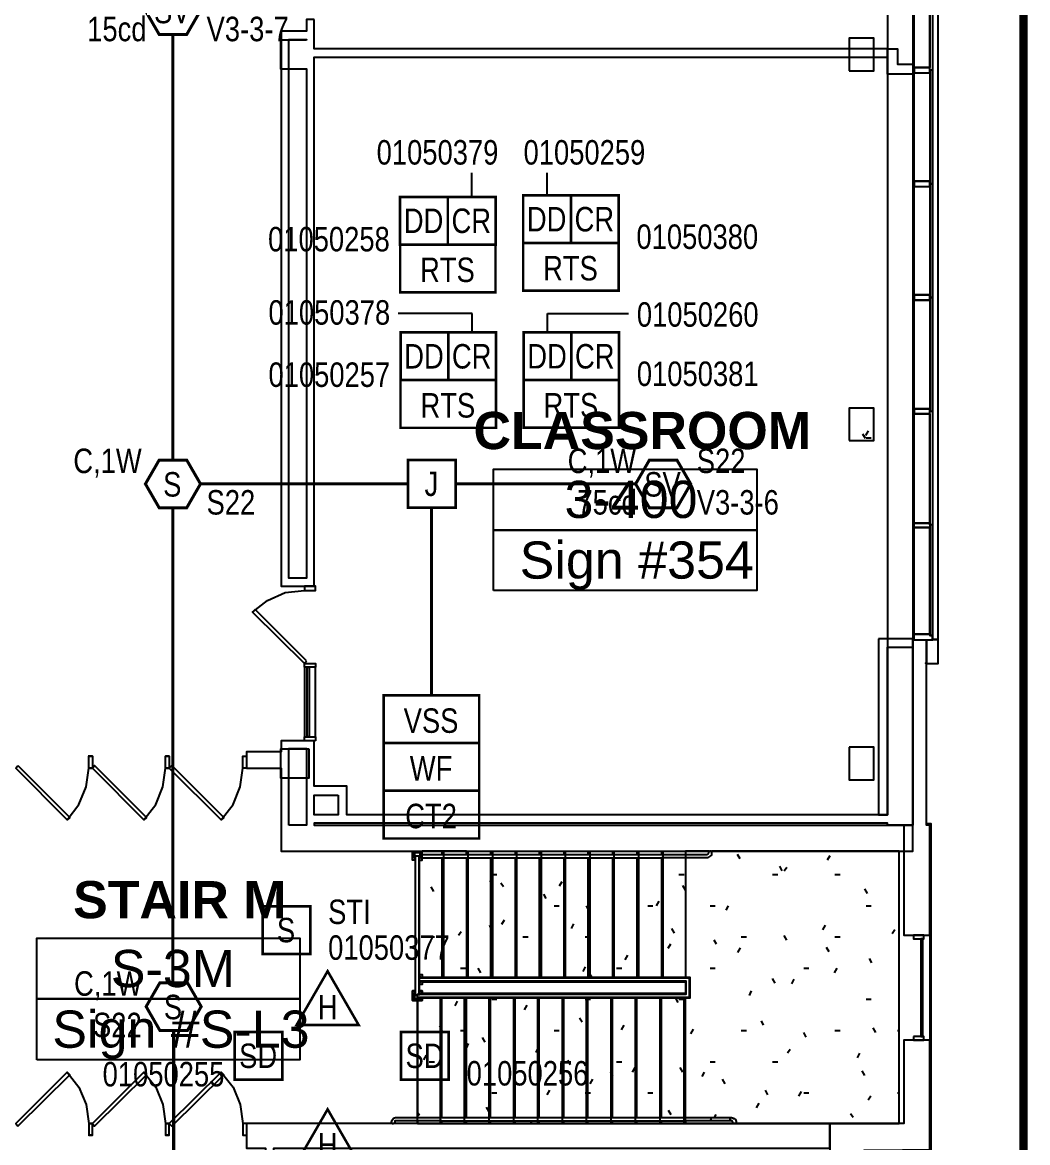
# Model space of a CAD drawing. Header units: inches. Extents: x 10004 to 17737, y 28227 to 35905.
# Drawn here: x 14237 to 14730, y 30063 to 30613 of the extents above; entities that cross this region are included whole.
import ezdxf
from ezdxf.enums import TextEntityAlignment as Align

# ---------------------------------------------------------------- set-up
doc = ezdxf.new("R2010")
doc.units = ezdxf.units.IN
doc.header["$LTSCALE"] = 0.25
doc.header["$MEASUREMENT"] = 0
for name, color, linetype in [('BACKGROUND', 8, 'Continuous'), ('CONDUIT', 6, 'Continuous'), ('DOOR HOLDER', 1, 'Continuous'), ('DUCT DETECTOR', 1, 'Continuous'), ('JUNCTION BOX', 1, 'Continuous'), ('MONITOR MODULE', 1, 'Continuous'), ('PULL STATION', 1, 'Continuous'), ('RELAY MODULES', 1, 'Continuous'), ('REMOTE TEST STATION', 1, 'Continuous'), ('SMOKE DETECTOR', 1, 'Continuous'), ('SPEAKER', 1, 'Continuous'), ('SPEAKER STROBE', 1, 'Continuous'), ('TAMPER SWITCH', 1, 'Continuous'), ('WATERFLOW SWITCH', 1, 'Continuous')]:
    doc.layers.add(name, color=color, linetype=linetype)
doc.styles.add('Arial', font='arial.ttf', dxfattribs={"width": 0.8})
doc.styles.add('PDF Arial', font='arial.ttf')
doc.styles.add('PDF Arial Bold', font='arialbd.ttf')

# ---------------------------------------------------------------- blocks, each defined once
blk = doc.blocks.new('GC-S7')
at = {"layer": 'SPEAKER', "const_width": 1.46}
blk.add_lwpolyline([(13.83, 0.21), (7.08, 11.9), (-6.42, 11.9), (-13.17, 0.21), (-6.42, -11.49), (7.08, -11.49)], close=True, dxfattribs=at)
at = {"layer": 'SPEAKER', "style": 'Arial', "width": 0.8}
blk.add_text('S', height=12, dxfattribs=at).set_placement((0, 0), align=Align.MIDDLE)
for tag, p in [('C', (-14.98, 11.52)), ('1/2W', (-14.65, -8.82))]:
    blk.add_attdef(tag, text='', height=12, dxfattribs=at).set_placement(p, align=Align.MIDDLE_RIGHT)
blk.add_attdef('Speaker_Circuit', text='', height=12, dxfattribs=at).set_placement((16.8, -8.82), align=Align.MIDDLE_LEFT)
blk = doc.blocks.new('SIGA-278')
at = {"layer": 'PULL STATION', "const_width": 1.3}
blk.add_lwpolyline([(-11.5, -11.68), (-11.5, 11.7), (11.89, 11.7), (11.89, -11.68)], close=True, dxfattribs=at)
at = {"layer": 'PULL STATION', "style": 'Arial', "width": 0.8}
blk.add_text('S', height=12, dxfattribs=at).set_placement((0, 0), align=Align.MIDDLE)
for tag, p in [('ADDRESS', (20.64, 8.96)), ('ZONE', (20.64, -8.58))]:
    blk.add_attdef(tag, text='', height=12, dxfattribs=at).set_placement(p, align=Align.MIDDLE_LEFT)
blk.add_attdef('SUBSCRIPT', text='', height=12, dxfattribs=at).set_placement((-16.56, -9.02), align=Align.MIDDLE_RIGHT)
blk = doc.blocks.new('SIGA-CR')
at = {"layer": 'RELAY MODULES', "const_width": 1.3}
blk.add_lwpolyline([(-11.5, -11.68), (-11.5, 11.7), (11.89, 11.7), (11.89, -11.68)], close=True, dxfattribs=at)
at = {"layer": 'RELAY MODULES', "style": 'Arial', "width": 0.8}
blk.add_text('CR', height=12, dxfattribs=at).set_placement((0, 0), align=Align.MIDDLE)
for tag, p in [('ADDRESS', (20.64, 8.96)), ('ZONE', (20.64, -8.58))]:
    blk.add_attdef(tag, text='', height=12, dxfattribs=at).set_placement(p, align=Align.MIDDLE_LEFT)
blk.add_attdef('SUBSCRIPT', text='', height=12, dxfattribs=at).set_placement((-16.56, -9.02), align=Align.MIDDLE_RIGHT)
blk = doc.blocks.new('SIGA-SD')
at = {"layer": 'DUCT DETECTOR', "const_width": 1.3}
blk.add_lwpolyline([(-11.5, -11.68), (-11.5, 11.7), (11.89, 11.7), (11.89, -11.68)], close=True, dxfattribs=at)
at = {"layer": 'DUCT DETECTOR', "style": 'Arial', "width": 0.8}
blk.add_text('DD', height=12, dxfattribs=at).set_placement((0, 0), align=Align.MIDDLE)
for tag, p in [('ADDRESS', (20.64, 8.96)), ('ZONE', (20.64, -8.58))]:
    blk.add_attdef(tag, text='', height=12, dxfattribs=at).set_placement(p, align=Align.MIDDLE_LEFT)
blk.add_attdef('SUBSCRIPT', text='', height=12, dxfattribs=at).set_placement((-16.56, -9.02), align=Align.MIDDLE_RIGHT)
blk = doc.blocks.new('SD-TRK')
at = {"layer": 'REMOTE TEST STATION', "const_width": 1.25}
blk.add_lwpolyline([(-23.19, 12.37), (23.58, 12.37), (23.58, -11.01), (-23.19, -11.01)], close=True, dxfattribs=at)
at = {"layer": 'REMOTE TEST STATION', "style": 'Arial', "width": 0.8}
blk.add_text('RTS', height=12, dxfattribs=at).set_placement((0, 0), align=Align.MIDDLE)
blk.add_attdef('DD_NUMBER', text='', height=12, dxfattribs=at).set_placement((29.49, 10.17), align=Align.MIDDLE_LEFT)
blk = doc.blocks.new('150X-AQN5')
at = {"layer": 'DOOR HOLDER', "const_width": 1.25}
blk.add_lwpolyline([(15.26, -8.81), (0, 17.63), (-15.26, -8.81)], close=True, dxfattribs=at)
at = {"layer": 'DOOR HOLDER', "style": 'Arial', "width": 0.8}
blk.add_text('H', height=12, dxfattribs=at).set_placement((0, 0), align=Align.MIDDLE)
blk.add_attdef('SUBSCRIPT', text='', height=12, dxfattribs=at).set_placement((11.35, 10.49), align=Align.MIDDLE_LEFT)
blk = doc.blocks.new('SIGA-PD')
at = {"layer": 'SMOKE DETECTOR', "const_width": 1.3}
blk.add_lwpolyline([(-11.5, -11.68), (-11.5, 11.7), (11.89, 11.7), (11.89, -11.68)], close=True, dxfattribs=at)
at = {"layer": 'SMOKE DETECTOR', "style": 'Arial', "width": 0.8}
blk.add_text('SD', height=12, dxfattribs=at).set_placement((0, 0), align=Align.MIDDLE)
for tag, p in [('ADDRESS', (20.64, 8.96)), ('ZONE', (20.64, -8.58))]:
    blk.add_attdef(tag, text='', height=12, dxfattribs=at).set_placement(p, align=Align.MIDDLE_LEFT)
blk.add_attdef('SUBSCRIPT', text='', height=12, dxfattribs=at).set_placement((-16.56, -9.02), align=Align.MIDDLE_RIGHT)
blk = doc.blocks.new('GC-S7VM')
at = {"layer": 'SPEAKER STROBE', "const_width": 1.46}
blk.add_lwpolyline([(13.83, 0.21), (7.08, 11.9), (-6.42, 11.9), (-13.17, 0.21), (-6.42, -11.49), (7.08, -11.49)], close=True, dxfattribs=at)
at = {"layer": 'SPEAKER STROBE', "style": 'Arial', "width": 0.8}
blk.add_text('SV', height=12, dxfattribs=at).set_placement((0, 0), align=Align.MIDDLE)
for tag, p in [('C', (-12.95, 11.52)), ('CANDELA', (-12.62, -8.82)), ('1/2W', (-12.62, -29.16))]:
    blk.add_attdef(tag, text='', height=12, dxfattribs=at).set_placement(p, align=Align.MIDDLE_RIGHT)
for tag, p in [('Speaker_Circuit', (16.8, 11.52)), ('Visual_Circuit', (16.8, -8.82))]:
    blk.add_attdef(tag, text='', height=12, dxfattribs=at).set_placement(p, align=Align.MIDDLE_LEFT)
blk = doc.blocks.new('TAMPER SWITCH')
at = {"layer": 'TAMPER SWITCH', "const_width": 1.25}
blk.add_lwpolyline([(-23.39, 12.13), (23.38, 12.13), (23.38, -11.26), (-23.39, -11.26)], close=True, dxfattribs=at)
at = {"layer": 'TAMPER SWITCH', "style": 'Arial', "width": 0.8}
blk.add_text('VSS', height=12, dxfattribs=at).set_placement((-0.2, -0.24), align=Align.MIDDLE)
for tag, p in [('ADDRESS', (28.56, 11.34)), ('ZONE', (28.88, -9))]:
    blk.add_attdef(tag, text='', height=12, dxfattribs=at).set_placement(p, align=Align.MIDDLE_LEFT)
blk = doc.blocks.new('SIGA-CT2')
at = {"layer": 'MONITOR MODULE', "const_width": 1.25}
blk.add_lwpolyline([(-23.19, 12.37), (23.58, 12.37), (23.58, -11.01), (-23.19, -11.01)], close=True, dxfattribs=at)
at = {"layer": 'MONITOR MODULE', "style": 'Arial', "width": 0.8}
blk.add_text('CT2', height=12, dxfattribs=at).set_placement((0, 0), align=Align.MIDDLE)
blk = doc.blocks.new('WATERFLOW SWITCH')
at = {"layer": 'WATERFLOW SWITCH', "const_width": 1.25}
blk.add_lwpolyline([(-23.19, 12.37), (23.58, 12.37), (23.58, -11.01), (-23.19, -11.01)], close=True, dxfattribs=at)
at = {"layer": 'WATERFLOW SWITCH', "style": 'Arial', "width": 0.8}
blk.add_text('WF', height=12, dxfattribs=at).set_placement((0, 0), align=Align.MIDDLE)
for tag, p in [('ADDRESS', (28.76, 11.59)), ('ZONE', (29.08, -8.75))]:
    blk.add_attdef(tag, text='', height=12, dxfattribs=at).set_placement(p, align=Align.MIDDLE_LEFT)
blk = doc.blocks.new('JUNCTION BOX')
at = {"const_width": 1.3}
blk.add_lwpolyline([(-11.5, -11.68), (-11.5, 11.7), (11.89, 11.7), (11.89, -11.68)], close=True, dxfattribs=at)
at = {"style": 'Arial', "width": 0.8}
blk.add_text('J', height=12, dxfattribs=at).set_placement((0, 0), align=Align.MIDDLE)
blk.add_attdef('SUBSCRIPT', text='', height=12, dxfattribs=at).set_placement((-16.56, -9.02), align=Align.MIDDLE_RIGHT)

msp = doc.modelspace()

# ---------------------------------------------------------------- linework, layer by layer
at = {"lineweight": 0, "const_width": 4}
msp.add_lwpolyline([(14728.05, 31516.73), (14728.05, 29494.23)], dxfattribs=at)
at = {"layer": 'BACKGROUND'}
for points in [[(14698.06, 30934.95), (14673.85, 30934.95), (14673.85, 30912.65), (14673.85, 30278.99), (14673.85, 30219.09), (14661.43, 30219.09), (14661.43, 30220.05), (14380.44, 30220.05), (14380.44, 30219.09), (14673.85, 30219.09), (14669.39, 30219.09), (14669.39, 30165.25), (14682.13, 30165.25), (14682.13, 30219.09), (14680.54, 30219.09), (14680.54, 30298.42), (14680.22, 30298.42), (14680.22, 30298.74), (14680.54, 30298.74), (14680.54, 30309.89), (14680.54, 30298.42), (14686.28, 30298.42), (14686.28, 30310.21), (14686.28, 30922.21)], [(14661.43, 30912.65), (14661.43, 30278.99), (14661.43, 30224.19), (14396.36, 30224.19), (14396.36, 30238.21), (14392.22, 30238.21), (14380.44, 30238.21), (14380.44, 30260.51), (14376.61, 30260.51), (14368.01, 30260.51), (14364.19, 30260.51), (14364.19, 30255.09), (14347.3, 30255.09), (14347.3, 30247.13), (14345.39, 30247.13), (14345.39, 30252.86), (14347.3, 30252.86)], [(14683.41, 30645.04), (14683.41, 30589.29), (14683.41, 30533.54), (14683.41, 30589.29), (14682.13, 30589.29), (14682.13, 30533.54), (14682.13, 30477.78), (14682.13, 30422.03), (14683.41, 30422.03), (14683.41, 30477.78), (14683.41, 30533.54), (14682.13, 30533.54), (14683.41, 30533.54), (14683.41, 30477.78), (14682.13, 30477.78), (14683.41, 30477.78), (14683.41, 30422.03), (14683.41, 30366.28), (14682.13, 30366.28), (14682.13, 30422.03), (14683.41, 30422.03), (14683.41, 30366.28), (14683.41, 30312.12), (14682.13, 30312.12), (14683.41, 30312.12), (14683.41, 30309.89), (14674.49, 30309.89), (14674.49, 30312.76), (14674.49, 30365), (14682.13, 30365)], [(14674.49, 30588.01), (14674.49, 30590.56)], [(14674.49, 30590.56), (14682.13, 30590.56)], [(14674.49, 30588.01), (14682.13, 30588.01)], [(14674.49, 30532.26), (14674.49, 30534.81)], [(14674.49, 30534.81), (14682.13, 30534.81)], [(14674.49, 30532.26), (14682.13, 30532.26)], [(14682.13, 30476.51), (14674.49, 30476.51), (14682.13, 30476.51), (14682.13, 30479.06)], [(14682.13, 30420.76), (14674.49, 30420.76), (14682.13, 30420.76), (14682.13, 30423.31)], [(14651.87, 30412.47), (14650.59, 30410.24)], [(14650.59, 30408.65), (14649.32, 30410.88)], [(14650.91, 30408.97), (14653.46, 30408.97)], [(14347.3, 30247.13), (14364.19, 30247.13), (14364.19, 30219.09), (14364.19, 30206.35), (14673.85, 30206.35), (14673.85, 30219.09), (14673.85, 30310.21), (14674.49, 30310.21), (14674.49, 30312.76), (14682.13, 30312.76), (14674.49, 30312.76), (14682.13, 30312.76), (14682.13, 30365), (14674.49, 30365), (14674.49, 30367.23), (14682.13, 30367.23), (14682.13, 30365), (14674.49, 30365), (14674.49, 30367.23), (14682.13, 30367.23)], [(14350.17, 30323.59), (14357.5, 30329.32), (14366.1, 30333.15), (14375.66, 30334.1), (14381.07, 30334.1), (14381.07, 30336.33), (14375.66, 30336.33), (14375.66, 30334.1)], [(14683.41, 30310.21), (14683.41, 30312.12)], [(14375.66, 30296.51), (14375.66, 30262.42)], [(14381.07, 30262.42), (14381.07, 30296.51)], [(14271.8, 30252.86), (14271.8, 30247.13), (14269.89, 30247.13), (14269.89, 30252.86), (14271.8, 30252.86), (14269.57, 30252.86)], [(14309.39, 30252.86), (14309.39, 30247.13), (14307.48, 30247.13), (14307.48, 30252.86), (14309.39, 30252.86), (14307.48, 30252.86)], [(14259.37, 30221.64), (14265.11, 30229.29), (14268.61, 30237.89), (14269.89, 30247.13)], [(14269.57, 30247.13), (14271.8, 30247.13), (14296.97, 30221.64), (14302.7, 30229.29), (14306.21, 30237.89), (14307.48, 30247.13), (14309.39, 30247.13), (14334.88, 30221.64), (14340.61, 30229.29), (14344.12, 30237.89), (14345.39, 30247.13)], [(14271.8, 30247.13), (14272.75, 30248.4), (14298.24, 30222.92), (14296.97, 30221.64)], [(14309.39, 30247.13), (14310.67, 30248.4), (14336.15, 30222.92), (14334.88, 30221.64)], [(14668.75, 30059.16), (14682.77, 30059.16), (14682.77, 30219.73), (14680.54, 30219.73)], [(14682.13, 30219.09), (14682.13, 30059.8), (14668.75, 30059.8), (14669.07, 30059.48), (14650.91, 30043.87), (14650.91, 30027.31)], [(14430.13, 30201.89), (14428.54, 30201.89), (14428.54, 30206.35)], [(14431.09, 30135.62), (14430.77, 30135.62), (14430.45, 30135.62), (14430.13, 30135.62), (14430.13, 30204.12), (14430.45, 30204.12), (14430.77, 30204.12), (14431.09, 30204.12), (14431.41, 30204.12), (14431.73, 30204.12), (14431.73, 30135.62)], [(14430.13, 30204.12), (14430.13, 30204.12)], [(14430.45, 30204.12), (14430.45, 30204.12)], [(14430.45, 30204.12), (14430.45, 30204.12)], [(14431.09, 30204.12), (14431.09, 30204.12)], [(14431.41, 30204.12), (14431.41, 30204.12)], [(14431.73, 30201.89), (14433.32, 30201.89), (14433.32, 30206.35)], [(14431.73, 30204.12), (14431.73, 30204.12)], [(14431.73, 30204.12), (14431.73, 30204.12)], [(14454.98, 30204.76), (14454.98, 30206.35), (14442.88, 30206.35), (14433.32, 30206.35), (14665.25, 30206.35)], [(14433.32, 30204.76), (14550.56, 30204.76)], [(14433.32, 30203.16), (14550.56, 30203.16)], [(14442.88, 30206.35), (14442.88, 30204.76)], [(14442.88, 30074.14), (14562.35, 30074.14), (14562.35, 30072.86), (14667.16, 30072.86), (14667.16, 30206.35), (14575.09, 30206.35), (14575.09, 30205.39), (14575.09, 30204.44), (14574.13, 30203.8), (14573.18, 30203.16), (14572.86, 30203.16), (14562.35, 30203.16), (14550.56, 30203.16), (14550.56, 30144.54), (14564.58, 30144.54), (14564.58, 30134.35), (14442.88, 30134.35)], [(14442.88, 30203.16), (14442.88, 30144.54)], [(14454.98, 30206.35), (14466.77, 30206.35), (14478.88, 30206.35), (14490.67, 30206.35), (14502.77, 30206.35), (14514.56, 30206.35), (14526.67, 30206.35), (14538.45, 30206.35), (14550.56, 30206.35), (14562.35, 30206.35)], [(14454.98, 30203.16), (14454.98, 30144.54)], [(14466.77, 30206.35), (14466.77, 30204.76)], [(14466.77, 30203.16), (14466.77, 30144.54)], [(14478.88, 30206.35), (14478.88, 30204.76)], [(14478.88, 30203.16), (14478.88, 30144.54)], [(14490.67, 30206.35), (14490.67, 30204.76)], [(14490.67, 30203.16), (14490.67, 30144.54)], [(14502.77, 30206.35), (14502.77, 30204.76)], [(14502.77, 30203.16), (14502.77, 30144.54)], [(14514.56, 30206.35), (14514.56, 30204.76)], [(14514.56, 30203.16), (14514.56, 30144.54)], [(14526.67, 30206.35), (14526.67, 30204.76)], [(14526.67, 30203.16), (14526.67, 30144.54)], [(14533.99, 30206.03), (14533.67, 30206.35)], [(14538.45, 30206.35), (14538.45, 30204.76)], [(14538.45, 30203.16), (14538.45, 30144.54)], [(14550.56, 30206.35), (14550.56, 30204.76), (14562.35, 30204.76), (14562.35, 30203.16), (14562.35, 30144.54)], [(14562.35, 30204.44), (14562.35, 30204.44)], [(14562.35, 30204.44), (14562.35, 30204.12), (14562.35, 30203.8), (14562.35, 30203.48)], [(14562.35, 30204.12), (14562.35, 30204.12)], [(14562.35, 30203.48), (14562.35, 30203.48)], [(14574.77, 30206.35), (14574.45, 30206.35), (14574.13, 30206.35)], [(14574.13, 30206.35), (14574.13, 30206.35)], [(14574.77, 30206.35), (14574.77, 30206.35)], [(14589.11, 30202.53), (14587.83, 30204.76)], [(14633.07, 30204.12), (14631.8, 30201.89)], [(14429.82, 30201.89), (14429.82, 30137.85)], [(14432.05, 30137.85), (14432.05, 30201.89)], [(14609.82, 30196.79), (14608.54, 30199.02)], [(14612.05, 30198.38), (14610.77, 30196.47)], [(14467.73, 30193.61), (14466.77, 30192.01), (14466.45, 30191.38)], [(14467.41, 30194.88), (14469.96, 30194.88)], [(14559.16, 30194.88), (14561.71, 30194.88)], [(14605.04, 30194.88), (14607.59, 30194.88)], [(14635.62, 30194.88), (14638.17, 30194.88)], [(14439.05, 30186.6), (14437.78, 30188.83)], [(14473.14, 30188.83), (14471.87, 30190.74)], [(14501.82, 30191.38), (14500.54, 30189.15)], [(14562.35, 30187.23), (14561.07, 30189.46)], [(14651.55, 30185.64), (14650.28, 30187.87)], [(14494.17, 30183.09), (14492.9, 30185.32)], [(14549.28, 30181.82), (14548.01, 30179.59)], [(14497.99, 30179.59), (14500.54, 30179.59)], [(14515.2, 30177.36), (14514.56, 30178.31), (14513.92, 30179.59)], [(14543.87, 30179.59), (14546.42, 30179.59)], [(14574.45, 30179.59), (14577, 30179.59)], [(14583.37, 30179.59), (14582.1, 30177.36)], [(14650.91, 30179.59), (14653.46, 30179.59)], [(14467.73, 30167.8), (14466.77, 30169.08), (14466.45, 30170.03)], [(14473.46, 30172.58), (14472.19, 30170.35)], [(14507.55, 30170.67), (14506.28, 30168.44)], [(14630.84, 30170.03), (14629.57, 30167.8)], [(14436.82, 30164.3), (14439.37, 30164.3)], [(14452.44, 30166.85), (14451.16, 30164.93)], [(14482.7, 30164.3), (14485.25, 30164.3)], [(14513.28, 30164.3), (14514.56, 30164.3), (14515.83, 30164.3)], [(14556.93, 30166.21), (14555.66, 30168.44)], [(14589.74, 30164.3), (14592.29, 30164.3)], [(14612.05, 30162.7), (14610.77, 30164.93)], [(14635.62, 30164.3), (14638.17, 30164.3)], [(14664.93, 30167.8), (14663.66, 30165.89)], [(14555.02, 30160.79), (14553.74, 30158.56)], [(14577.64, 30160.79), (14576.36, 30162.7)], [(14589.11, 30158.88), (14587.83, 30156.65)], [(14632.75, 30156.97), (14631.48, 30159.2)], [(14533.99, 30155.38), (14532.72, 30153.15)], [(14653.78, 30151.55), (14652.51, 30153.78)], [(14452.12, 30149), (14454.67, 30149)], [(14461.99, 30146.77), (14460.72, 30149)], [(14513.28, 30149.64), (14512.01, 30147.41)], [(14528.58, 30149), (14531.13, 30149)], [(14574.45, 30149), (14577, 30149)], [(14620.33, 30149), (14622.88, 30149)], [(14636.58, 30149), (14635.3, 30146.77)], [(14432.05, 30144.23), (14550.56, 30144.23), (14564.26, 30144.23), (14564.26, 30134.67), (14442.88, 30134.67), (14431.09, 30134.67), (14431.09, 30136.26), (14442.88, 30136.26), (14562.67, 30136.26), (14562.67, 30142.63), (14550.56, 30142.63), (14432.05, 30142.63)], [(14432.05, 30145.82), (14433.32, 30145.82), (14433.32, 30144.23)], [(14433.32, 30142.63), (14433.32, 30141.04), (14432.05, 30141.04)], [(14433.32, 30144.54), (14550.56, 30144.54)], [(14433.32, 30142.31), (14550.56, 30142.31), (14562.35, 30142.31), (14562.35, 30136.58), (14442.88, 30136.58), (14433.32, 30136.58)], [(14516.47, 30144.54), (14515.83, 30145.5)], [(14606.31, 30141.68), (14605.04, 30143.91)], [(14615.55, 30143.59), (14614.28, 30141.36)], [(14429.5, 30134.03), (14429.5, 30136.9), (14430.13, 30136.9), (14429.5, 30136.9)], [(14432.36, 30136.9), (14432.36, 30136.26)], [(14594.52, 30137.85), (14593.57, 30135.62)], [(14429.5, 30134.03), (14432.36, 30134.03)], [(14432.36, 30134.03), (14429.5, 30134.03)], [(14430.13, 30135.62), (14430.13, 30135.62)], [(14430.45, 30135.62), (14430.45, 30135.62)], [(14430.45, 30135.62), (14430.45, 30135.62)], [(14442.88, 30072.86), (14442.88, 30074.14), (14431.09, 30074.14), (14431.09, 30075.73), (14442.88, 30075.73), (14562.35, 30075.73), (14574.45, 30075.73), (14574.77, 30075.41), (14574.77, 30075.09), (14574.77, 30074.77), (14574.77, 30074.46), (14574.45, 30074.46), (14574.45, 30074.14), (14562.35, 30074.14), (14562.35, 30075.73), (14562.35, 30134.35)], [(14432.36, 30134.67), (14432.36, 30134.03)], [(14442.88, 30075.73), (14442.88, 30134.35), (14433.32, 30134.35)], [(14450.52, 30132.76), (14449.25, 30130.53)], [(14454.98, 30075.73), (14454.98, 30134.35)], [(14466.77, 30075.73), (14466.77, 30134.35)], [(14467.41, 30133.71), (14469.96, 30133.71)], [(14478.88, 30075.73), (14478.88, 30134.35)], [(14490.67, 30075.73), (14490.67, 30134.35)], [(14502.77, 30075.73), (14502.77, 30134.35)], [(14513.28, 30133.71), (14514.56, 30133.71), (14515.83, 30133.71)], [(14514.56, 30075.73), (14514.56, 30134.35)], [(14526.67, 30075.73), (14526.67, 30134.35)], [(14538.45, 30075.73), (14538.45, 30134.35)], [(14550.56, 30075.73), (14550.56, 30134.35)], [(14558.84, 30132.12), (14557.57, 30134.35)], [(14559.16, 30133.71), (14561.71, 30133.71)], [(14650.91, 30133.71), (14653.46, 30133.71)], [(14484.61, 30130.85), (14483.34, 30128.61)], [(14443.2, 30118.42), (14442.88, 30118.74), (14441.92, 30120.65)], [(14511.69, 30122.56), (14510.42, 30124.47)], [(14532.08, 30120.97), (14530.81, 30118.74)], [(14600.58, 30120.97), (14599.62, 30123.2)], [(14452.12, 30118.42), (14454.67, 30118.42)], [(14464.22, 30112.69), (14462.95, 30114.92)], [(14497.99, 30118.42), (14500.54, 30118.42)], [(14566.17, 30119.06), (14564.9, 30116.83)], [(14589.74, 30118.42), (14592.29, 30118.42)], [(14621.6, 30115.23), (14620.33, 30117.46)], [(14635.62, 30118.42), (14638.17, 30118.42)], [(14655.69, 30117.46), (14654.42, 30119.69)], [(14666.21, 30118.42), (14667.16, 30118.42)], [(14374.38, 29973.15), (14378.52, 29973.15), (14378.52, 30033.04), (14633.07, 30033.04), (14633.07, 30027.31), (14649.96, 30027.31), (14649.96, 30059.8), (14682.13, 30059.8), (14682.13, 30072.86), (14682.13, 30113.32), (14682.13, 30113.64), (14669.39, 30113.64), (14669.39, 30113.32), (14669.39, 30072.86), (14649.96, 30072.86), (14633.07, 30072.86), (14633.07, 30036.86), (14378.52, 30036.86), (14374.38, 30036.86), (14374.38, 29978.24), (14360.68, 29978.24), (14360.68, 30060.76), (14633.07, 30060.76), (14633.07, 30072.86)], [(14455.94, 30112.05), (14454.98, 30110.14), (14454.67, 30109.82)], [(14490.03, 30109.82), (14489.07, 30107.59)], [(14435.23, 30106.31), (14433.96, 30104.08)], [(14613.64, 30109.18), (14612.36, 30107.27)], [(14647.73, 30107.27), (14646.45, 30105.04)], [(14436.82, 30103.13), (14439.37, 30103.13)], [(14505.96, 30101.54), (14504.68, 30103.77)], [(14528.58, 30103.13), (14531.13, 30103.13)], [(14537.5, 30100.26), (14536.22, 30098.03)], [(14561.07, 30098.03), (14559.8, 30100.26)], [(14574.45, 30103.13), (14577, 30103.13)], [(14605.04, 30103.13), (14607.59, 30103.13)], [(14650.28, 30096.44), (14649, 30098.67)], [(14259.37, 30098.03), (14265.11, 30090.7), (14268.61, 30082.1), (14269.89, 30072.86)], [(14269.57, 30072.86), (14271.8, 30072.86), (14296.97, 30098.03), (14302.7, 30090.7), (14306.21, 30082.1), (14307.48, 30072.86), (14309.39, 30072.86), (14334.88, 30098.03), (14340.61, 30090.7), (14344.12, 30082.1), (14345.39, 30072.86)], [(14271.8, 30072.86), (14272.75, 30071.59), (14298.24, 30096.76), (14296.97, 30098.03)], [(14309.39, 30072.86), (14310.67, 30071.59), (14336.15, 30096.76), (14334.88, 30098.03)], [(14516.79, 30094.53), (14515.51, 30092.3)], [(14526.98, 30095.8), (14526.67, 30096.12), (14525.71, 30098.03)], [(14571.59, 30098.03), (14570.31, 30095.8)], [(14581.78, 30092.3), (14580.51, 30094.53)], [(14467.41, 30087.84), (14469.96, 30087.84)], [(14495.76, 30089.11), (14494.49, 30086.88)], [(14513.28, 30087.84), (14514.56, 30087.84), (14515.83, 30087.84)], [(14543.87, 30087.84), (14546.42, 30087.84)], [(14602.81, 30086.88), (14601.53, 30089.11)], [(14619.05, 30088.47), (14617.78, 30086.24)], [(14620.33, 30087.84), (14622.88, 30087.84)], [(14666.21, 30087.84), (14667.16, 30087.84)], [(14598.35, 30082.74), (14597.07, 30080.51)], [(14653.14, 30086.24), (14651.87, 30084.33)], [(14432.05, 30076.69), (14431.09, 30078.28)], [(14466.13, 30078.6), (14464.86, 30080.83)], [(14555.34, 30077), (14554.06, 30079.23)], [(14577.32, 30077.32), (14576.36, 30075.73)], [(14644.54, 30075.73), (14643.27, 30077.64)], [(14271.8, 30067.13), (14271.8, 30072.86), (14269.89, 30072.86), (14269.89, 30067.13), (14271.8, 30067.13), (14269.57, 30067.13)], [(14309.39, 30067.13), (14309.39, 30072.86), (14307.48, 30072.86), (14307.48, 30067.13), (14309.39, 30067.13), (14307.48, 30067.13)], [(14562.35, 30072.86), (14550.56, 30072.86), (14538.45, 30072.86), (14526.67, 30072.86), (14514.56, 30072.86), (14502.77, 30072.86), (14490.67, 30072.86), (14478.88, 30072.86), (14466.77, 30072.86), (14454.98, 30072.86), (14442.88, 30072.86), (14431.09, 30072.86), (14431.09, 30074.14), (14431.09, 30072.86), (14633.07, 30072.86), (14356.54, 30072.86), (14347.3, 30072.86), (14345.39, 30072.86), (14345.39, 30067.13), (14347.3, 30067.13)], [(14347.3, 30072.86), (14347.3, 30060.76), (14356.54, 30060.76), (14356.54, 29974.1), (14360.68, 29974.1), (14374.38, 29974.1), (14374.38, 29973.15), (14374.38, 29971.23), (14380.12, 29971.23), (14380.12, 29973.15)], [(14418.35, 30072.86), (14418.35, 30073.5), (14418.67, 30074.46), (14419.3, 30075.41), (14420.26, 30075.73), (14420.58, 30075.73), (14431.09, 30075.73)], [(14418.67, 30072.86), (14418.98, 30072.86), (14419.3, 30072.86)], [(14418.98, 30072.86), (14418.98, 30072.86)], [(14419.3, 30072.86), (14419.3, 30072.86)], [(14431.09, 30074.14), (14420.58, 30074.14), (14419.94, 30074.14), (14419.94, 30073.5), (14419.94, 30072.86)], [(14431.09, 30074.46), (14431.09, 30074.77), (14431.09, 30075.09), (14431.09, 30075.41)], [(14431.09, 30075.41), (14431.09, 30075.41)], [(14431.09, 30075.09), (14431.09, 30075.09)], [(14431.09, 30074.77), (14431.09, 30074.77)], [(14454.98, 30072.86), (14454.98, 30074.14)], [(14466.77, 30072.86), (14466.77, 30074.14)], [(14478.88, 30072.86), (14478.88, 30074.14)], [(14487.16, 30072.86), (14486.21, 30074.14)], [(14490.67, 30072.86), (14490.67, 30074.14)], [(14502.77, 30072.86), (14502.77, 30074.14)], [(14514.56, 30072.86), (14514.56, 30074.14)], [(14526.67, 30072.86), (14526.67, 30074.14)], [(14538.45, 30072.86), (14538.45, 30074.14)], [(14550.56, 30072.86), (14550.56, 30074.14)], [(14562.35, 30074.46), (14562.35, 30074.77), (14562.35, 30075.09), (14562.35, 30075.41)], [(14562.35, 30075.41), (14562.35, 30075.41)], [(14562.35, 30075.09), (14562.35, 30075.09)], [(14562.35, 30074.77), (14562.35, 30074.77)], [(14574.45, 30075.73), (14575.41, 30075.73), (14576.68, 30075.73), (14584.33, 30075.73), (14584.97, 30075.73), (14585.92, 30075.41), (14586.88, 30074.77), (14587.2, 30073.82), (14587.2, 30073.5), (14587.2, 30072.86), (14586.88, 30072.86), (14586.56, 30072.86), (14586.24, 30072.86), (14585.92, 30072.86), (14585.6, 30072.86), (14585.92, 30072.86), (14586.24, 30072.86), (14586.56, 30072.86), (14586.88, 30072.86), (14587.2, 30072.86)], [(14574.45, 30075.73), (14574.45, 30075.73)], [(14574.45, 30075.73), (14574.45, 30075.73)], [(14585.6, 30072.86), (14585.6, 30073.5), (14585.28, 30074.14), (14584.97, 30074.14), (14584.33, 30074.14), (14584.33, 30074.46), (14584.33, 30074.77), (14584.33, 30075.09), (14584.33, 30074.77), (14584.33, 30075.09), (14584.33, 30075.41), (14584.33, 30075.09), (14584.33, 30074.77), (14584.33, 30074.46), (14584.33, 30074.14), (14576.68, 30074.14), (14575.73, 30074.14), (14574.45, 30074.14)], [(14574.45, 30074.14), (14574.45, 30074.14)], [(14574.77, 30075.41), (14574.77, 30075.41)], [(14574.77, 30075.09), (14574.77, 30075.09)], [(14574.77, 30074.77), (14574.77, 30074.77)], [(14584.33, 30075.73), (14584.33, 30075.73)], [(14584.33, 30075.73), (14584.33, 30075.73)], [(14584.33, 30075.73), (14584.33, 30075.73)], [(14584.33, 30075.73), (14584.33, 30075.73)], [(14584.33, 30075.41), (14584.33, 30075.41)], [(14584.33, 30075.41), (14584.33, 30075.41)], [(14584.33, 30075.09), (14584.33, 30075.09)], [(14584.33, 30075.09), (14584.33, 30075.09)], [(14584.33, 30075.09), (14584.33, 30075.09)], [(14584.33, 30075.09), (14584.33, 30075.09)], [(14584.33, 30074.77), (14584.33, 30074.77)], [(14584.33, 30074.77), (14584.33, 30074.77)], [(14584.33, 30074.77), (14584.33, 30074.77)], [(14584.33, 30074.77), (14584.33, 30074.77)], [(14584.33, 30074.46), (14584.33, 30074.46)], [(14584.33, 30074.46), (14584.33, 30074.46)], [(14584.33, 30074.14), (14584.33, 30074.14)], [(14584.33, 30074.14), (14584.33, 30074.14)], [(14585.92, 30075.41), (14585.92, 30075.09), (14585.6, 30075.41)], [(14585.6, 30072.86), (14585.6, 30072.86)], [(14585.6, 30072.86), (14585.6, 30072.86)], [(14585.6, 30072.86), (14585.6, 30072.86)], [(14585.6, 30072.86), (14585.6, 30072.86)], [(14585.92, 30072.86), (14585.92, 30072.86)], [(14585.92, 30072.86), (14585.92, 30072.86)], [(14586.56, 30072.86), (14586.56, 30072.86)], [(14586.56, 30072.86), (14586.56, 30072.86)], [(14586.88, 30072.86), (14586.88, 30072.86)], [(14586.88, 30072.86), (14586.88, 30072.86)], [(14587.2, 30072.86), (14587.2, 30072.86)], [(14587.2, 30072.86), (14587.2, 30072.86)], [(14587.2, 30072.86), (14587.2, 30072.86)], [(14587.2, 30072.86), (14587.2, 30072.86)]]:
    msp.add_lwpolyline(points, dxfattribs=at)
for points in [[(14682.13, 30643.77), (14682.13, 30590.56), (14674.49, 30590.56), (14674.49, 30643.77)], [(14682.13, 30589.29), (14682.13, 30645.04), (14683.41, 30645.04), (14683.41, 30589.29)], [(14380.44, 30614.14), (14376.61, 30614.14), (14376.61, 30608.4), (14364.19, 30608.4), (14364.19, 30604.26), (14364.19, 30340.15), (14364.19, 30336.33), (14376.61, 30336.33), (14380.44, 30336.33), (14380.44, 30595.66), (14661.43, 30595.66), (14661.43, 30599.8), (14380.44, 30599.8)], [(14376.61, 30603.94), (14363.87, 30603.94), (14363.87, 30589.92), (14376.61, 30589.92), (14376.61, 30340.15), (14368.01, 30340.15), (14368.01, 30604.26), (14376.61, 30604.26)], [(14642.63, 30588.97), (14654.74, 30588.97), (14654.74, 30604.9), (14642.63, 30604.9)], [(14673.85, 30592.15), (14673.85, 30587.38), (14666.21, 30587.38), (14661.43, 30587.38), (14661.43, 30599.8), (14666.21, 30599.8), (14666.21, 30592.15)], [(14674.49, 30590.56), (14674.49, 30588.01), (14682.13, 30588.01), (14682.13, 30590.56)], [(14682.13, 30588.01), (14682.13, 30534.81), (14674.49, 30534.81), (14674.49, 30588.01)], [(14674.49, 30534.81), (14674.49, 30532.26), (14682.13, 30532.26), (14682.13, 30534.81)], [(14682.13, 30532.26), (14682.13, 30479.06), (14674.49, 30479.06), (14674.49, 30532.26)], [(14682.13, 30479.06), (14674.49, 30479.06), (14674.49, 30476.51), (14682.13, 30476.51), (14682.13, 30423.31), (14674.49, 30423.31), (14674.49, 30476.51), (14674.49, 30479.06)], [(14642.63, 30407.69), (14654.74, 30407.69), (14654.74, 30423.62), (14642.63, 30423.62)], [(14682.13, 30423.31), (14674.49, 30423.31), (14674.49, 30420.76), (14682.13, 30420.76), (14682.13, 30367.23), (14674.49, 30367.23), (14674.49, 30420.76), (14674.49, 30423.31)], [(14468.36, 30363.73), (14468.36, 30393.68), (14597.39, 30393.68), (14597.39, 30363.73)], [(14468.36, 30334.1), (14468.36, 30363.73), (14597.39, 30363.73), (14597.39, 30334.1)], [(14682.13, 30312.76), (14682.13, 30312.12), (14683.41, 30312.12), (14683.41, 30366.28), (14682.13, 30366.28)], [(14376.61, 30299.69), (14351.44, 30324.86), (14350.17, 30323.59), (14375.66, 30298.42)], [(14656.97, 30310.53), (14656.97, 30224.19), (14661.43, 30224.19), (14661.43, 30306.38), (14673.85, 30306.38), (14673.85, 30310.53), (14661.43, 30310.53)], [(14686.28, 30310.21), (14683.41, 30310.21)], [(14381.07, 30296.51), (14375.66, 30296.51), (14375.66, 30298.42), (14381.07, 30298.42)], [(14377.89, 30262.42), (14376.93, 30262.42), (14376.93, 30296.51), (14377.89, 30296.51)], [(14381.07, 30260.51), (14375.66, 30260.51), (14375.66, 30262.42), (14381.07, 30262.42)], [(14377.89, 30256.37), (14363.87, 30256.37), (14363.87, 30242.35), (14377.89, 30242.35)], [(14368.01, 30219.09), (14368.01, 30256.69), (14376.61, 30256.69), (14376.61, 30219.09)], [(14642.63, 30257.32), (14642.63, 30241.39), (14654.74, 30241.39), (14654.74, 30257.32)], [(14235.16, 30248.4), (14260.65, 30222.92), (14259.37, 30221.64), (14234.21, 30247.13)], [(14392.22, 30233.75), (14392.22, 30224.19), (14380.44, 30224.19), (14380.44, 30233.75)], [(14432.36, 30202.85), (14432.36, 30205.71), (14429.5, 30205.71), (14429.5, 30202.85), (14430.13, 30202.85), (14429.5, 30202.85), (14429.5, 30205.71), (14432.36, 30205.71), (14432.36, 30202.85), (14431.73, 30202.85)], [(14573.82, 30205.39), (14573.82, 30206.35), (14562.35, 30206.35), (14562.35, 30204.76), (14572.86, 30204.76), (14573.5, 30205.08)], [(14674.17, 30165.25), (14674.17, 30163.34), (14679.27, 30163.34), (14679.27, 30165.25)], [(14244.4, 30134.03), (14244.4, 30163.66), (14373.43, 30163.66), (14373.43, 30134.03)], [(14677.67, 30163.34), (14677.67, 30115.55), (14678.63, 30115.55), (14678.63, 30163.34)], [(14432.05, 30144.86), (14432.36, 30144.86), (14432.36, 30144.23), (14432.36, 30144.86)], [(14432.36, 30142.63), (14432.36, 30142), (14432.05, 30142), (14432.36, 30142)], [(14428.54, 30133.08), (14433.32, 30133.08), (14433.32, 30134.67), (14433.32, 30133.08), (14428.54, 30133.08), (14428.54, 30137.85), (14430.13, 30137.85), (14428.54, 30137.85)], [(14429.5, 30136.9), (14430.13, 30136.9)], [(14429.5, 30136.9), (14429.5, 30134.03), (14432.36, 30134.03), (14432.36, 30134.67), (14432.36, 30134.03), (14429.5, 30134.03)], [(14433.32, 30137.85), (14433.32, 30136.26), (14433.32, 30137.85), (14431.73, 30137.85)], [(14431.73, 30136.9), (14432.36, 30136.9), (14432.36, 30136.26), (14432.36, 30136.9)], [(14432.36, 30136.9), (14431.73, 30136.9)], [(14244.4, 30104.08), (14244.4, 30134.03), (14373.43, 30134.03), (14373.43, 30104.08)], [(14431.09, 30133.08), (14431.09, 30075.73)], [(14674.17, 30115.55), (14674.17, 30113.64), (14679.27, 30113.64), (14679.27, 30115.55)], [(14235.16, 30071.59), (14260.65, 30096.76), (14259.37, 30098.03), (14234.21, 30072.86)], [(14584.33, 30075.41), (14584.33, 30075.73)]]:
    msp.add_lwpolyline(points, close=True, dxfattribs=at)
at = {"layer": 'BACKGROUND', "ltscale": 0.063333}
for points in [[(14443.83, 30206.35), (14443.83, 30144.54)], [(14455.62, 30206.35), (14455.62, 30144.54)], [(14467.73, 30206.35), (14467.73, 30144.54)], [(14479.51, 30206.35), (14479.51, 30144.54)], [(14491.62, 30206.35), (14491.62, 30144.54)], [(14503.41, 30206.35), (14503.41, 30144.54)], [(14515.51, 30206.35), (14515.51, 30144.54)], [(14527.3, 30206.35), (14527.3, 30144.54)], [(14539.41, 30206.35), (14539.41, 30144.54)], [(14551.2, 30206.35), (14551.2, 30144.54)]]:
    msp.add_lwpolyline(points, dxfattribs=at)
at = {"layer": 'BACKGROUND', "ltscale": 0.061667}
for points in [[(14442.24, 30072.86), (14442.24, 30134.35)], [(14454.03, 30072.86), (14454.03, 30134.35)], [(14466.13, 30072.86), (14466.13, 30134.35)], [(14478.24, 30072.86), (14478.24, 30134.35)], [(14490.03, 30072.86), (14490.03, 30134.35)], [(14502.13, 30072.86), (14502.13, 30134.35)], [(14513.92, 30072.86), (14513.92, 30134.35)], [(14526.03, 30072.86), (14526.03, 30134.35)], [(14537.82, 30072.86), (14537.82, 30134.35)], [(14549.92, 30072.86), (14549.92, 30134.35)], [(14561.71, 30072.86), (14561.71, 30134.35)]]:
    msp.add_lwpolyline(points, dxfattribs=at)
at = {"layer": 'CONDUIT', "lineweight": 0, "const_width": 1.5}
for points in [[(14311.17, 30606.8), (14311.17, 30398.1)], [(14426.37, 30386.41), (14324.67, 30386.41)], [(14537.94, 30386.41), (14449.75, 30386.41)], [(14311.17, 30374.72), (14311.17, 30141.84)], [(14437.86, 30282.74), (14437.86, 30374.73)], [(14311.52, 30118.45), (14311.52, 29863.59)]]:
    msp.add_lwpolyline(points, dxfattribs=at)
at = {"layer": 'DUCT DETECTOR'}
for p, q in [((14494.52, 30527.92), (14494.52, 30539)), ((14494.71, 30460.71), (14494.71, 30470)), ((14494.71, 30470), (14534.5, 30470))]:
    msp.add_line(p, q, dxfattribs=at)
at = {"layer": 'RELAY MODULES'}
for p, q in [((14457.59, 30527.15), (14457.59, 30539)), ((14457.79, 30470), (14421.5, 30470)), ((14457.79, 30460.7), (14457.79, 30470))]:
    msp.add_line(p, q, dxfattribs=at)

# ---------------------------------------------------------------- block references
at = {"layer": 'DOOR HOLDER'}
for p in [(14386.98, 30129.88), (14386.98, 30062.16)]:
    msp.add_blockref('150X-AQN5', p, dxfattribs=at)
at = {"layer": 'DUCT DETECTOR'}
ref = msp.add_blockref('SIGA-SD', (14494.32, 30516.22), dxfattribs=at)
ref.add_attrib('SUBSCRIPT', '01050259', dxfattribs={"height": 12, "style": 'Arial', "width": 0.8}).set_placement((14542.67, 30549), align=Align.MIDDLE_RIGHT)
for p, values in [((14434.01, 30515.45), {'SUBSCRIPT': '01050258'}), ((14434.21, 30449), {'SUBSCRIPT': '01050257'})]:
    msp.add_blockref('SIGA-SD', p, dxfattribs=at).add_auto_attribs(values)
ref = msp.add_blockref('SIGA-SD', (14494.52, 30449.01), dxfattribs=at)
ref.add_attrib('SUBSCRIPT', '01050260', dxfattribs={"height": 12, "style": 'Arial', "width": 0.8}).set_placement((14598.21, 30469.5), align=Align.MIDDLE_RIGHT)
at = {"layer": 'JUNCTION BOX'}
msp.add_blockref('JUNCTION BOX', (14437.86, 30386.41), dxfattribs=at)
at = {"layer": 'MONITOR MODULE'}
msp.add_blockref('SIGA-CT2', (14437.67, 30223.6), dxfattribs=at)
at = {"layer": 'PULL STATION'}
msp.add_blockref('SIGA-278', (14366.59, 30167.66), dxfattribs=at).add_auto_attribs({'ADDRESS': 'STI', 'ZONE': '01050377'})
at = {"layer": 'RELAY MODULES'}
ref = msp.add_blockref('SIGA-CR', (14457.4, 30515.45), dxfattribs=at)
ref.add_attrib('SUBSCRIPT', '01050379', dxfattribs={"height": 12, "style": 'Arial', "width": 0.8}).set_placement((14470.67, 30549), align=Align.MIDDLE_RIGHT)
for p, values in [((14517.7, 30516.22), {'ZONE': '01050380'}), ((14517.9, 30449.01), {'ZONE': '01050381'})]:
    msp.add_blockref('SIGA-CR', p, dxfattribs=at).add_auto_attribs(values)
ref = msp.add_blockref('SIGA-CR', (14457.59, 30449), dxfattribs=at)
ref.add_attrib('ZONE', '01050378', dxfattribs={"height": 12, "style": 'Arial', "width": 0.8}).set_placement((14357.98, 30470.5), align=Align.MIDDLE_LEFT)
at = {"layer": 'REMOTE TEST STATION'}
for p in [(14506.01, 30492.17), (14445.7, 30491.4), (14445.9, 30424.95), (14506.21, 30424.96)]:
    msp.add_blockref('SD-TRK', p, dxfattribs=at)
at = {"layer": 'SMOKE DETECTOR'}
for p, values in [((14352.93, 30106.03), {'SUBSCRIPT': '01050255'}), ((14434.49, 30106.03), {'ZONE': '01050256'})]:
    msp.add_blockref('SIGA-PD', p, dxfattribs=at).add_auto_attribs(values)
at = {"layer": 'SPEAKER'}
msp.add_blockref('GC-S7', (14310.84, 30386.21), dxfattribs=at).add_auto_attribs({'C': 'C,1W', 'Speaker_Circuit': 'S22'})
ref = msp.add_blockref('GC-S7', (14311.19, 30129.94), dxfattribs=at)
ref.add_attrib('C', 'C,1W', dxfattribs={"height": 12, "style": 'Arial', "width": 0.8}).set_placement((14296.22, 30141.46), align=Align.MIDDLE_RIGHT)
ref.add_attrib('Speaker_Circuit', 'S22', dxfattribs={"height": 12, "style": 'Arial', "width": 0.8}).set_placement((14272, 30121.12), align=Align.MIDDLE_LEFT)
at = {"layer": 'SPEAKER STROBE'}
for p, values in [((14310.84, 30618.29), {'C': 'C,1W', 'Speaker_Circuit': 'S22', 'Visual_Circuit': 'V3-3-7', 'CANDELA': '15cd'}), ((14551.11, 30386.21), {'C': 'C,1W', 'Speaker_Circuit': 'S22', 'Visual_Circuit': 'V3-3-6', 'CANDELA': '75cd'})]:
    msp.add_blockref('GC-S7VM', p, dxfattribs=at).add_auto_attribs(values)
at = {"layer": 'TAMPER SWITCH'}
msp.add_blockref('TAMPER SWITCH', (14437.87, 30270.61), dxfattribs=at)
at = {"layer": 'WATERFLOW SWITCH'}
msp.add_blockref('WATERFLOW SWITCH', (14437.67, 30246.98), dxfattribs=at)

# ---------------------------------------------------------------- texts
at = {"layer": 'BACKGROUND', "attachment_point": 7}
for s, insert, char_height, style in [('CLASSROOM', (14458.49, 30403.23), 18.216, 'PDF Arial Bold'), ('3-400', (14503.09, 30369.46), 18.245, 'PDF Arial'), ('Sign #354', (14481.11, 30334.47), 18.245, 'PDF Arial'), ('STAIR M', (14262.24, 30173.21), 18.216, 'PDF Arial Bold'), ('S-3M', (14280.72, 30139.44), 18.245, 'PDF Arial'), ('Sign #S-L3', (14252.04, 30104.45), 18.245, 'PDF Arial')]:
    msp.add_mtext(s, dxfattribs=dict(at, insert=insert, char_height=char_height, style=style))

doc.saveas('drawing.dxf')
